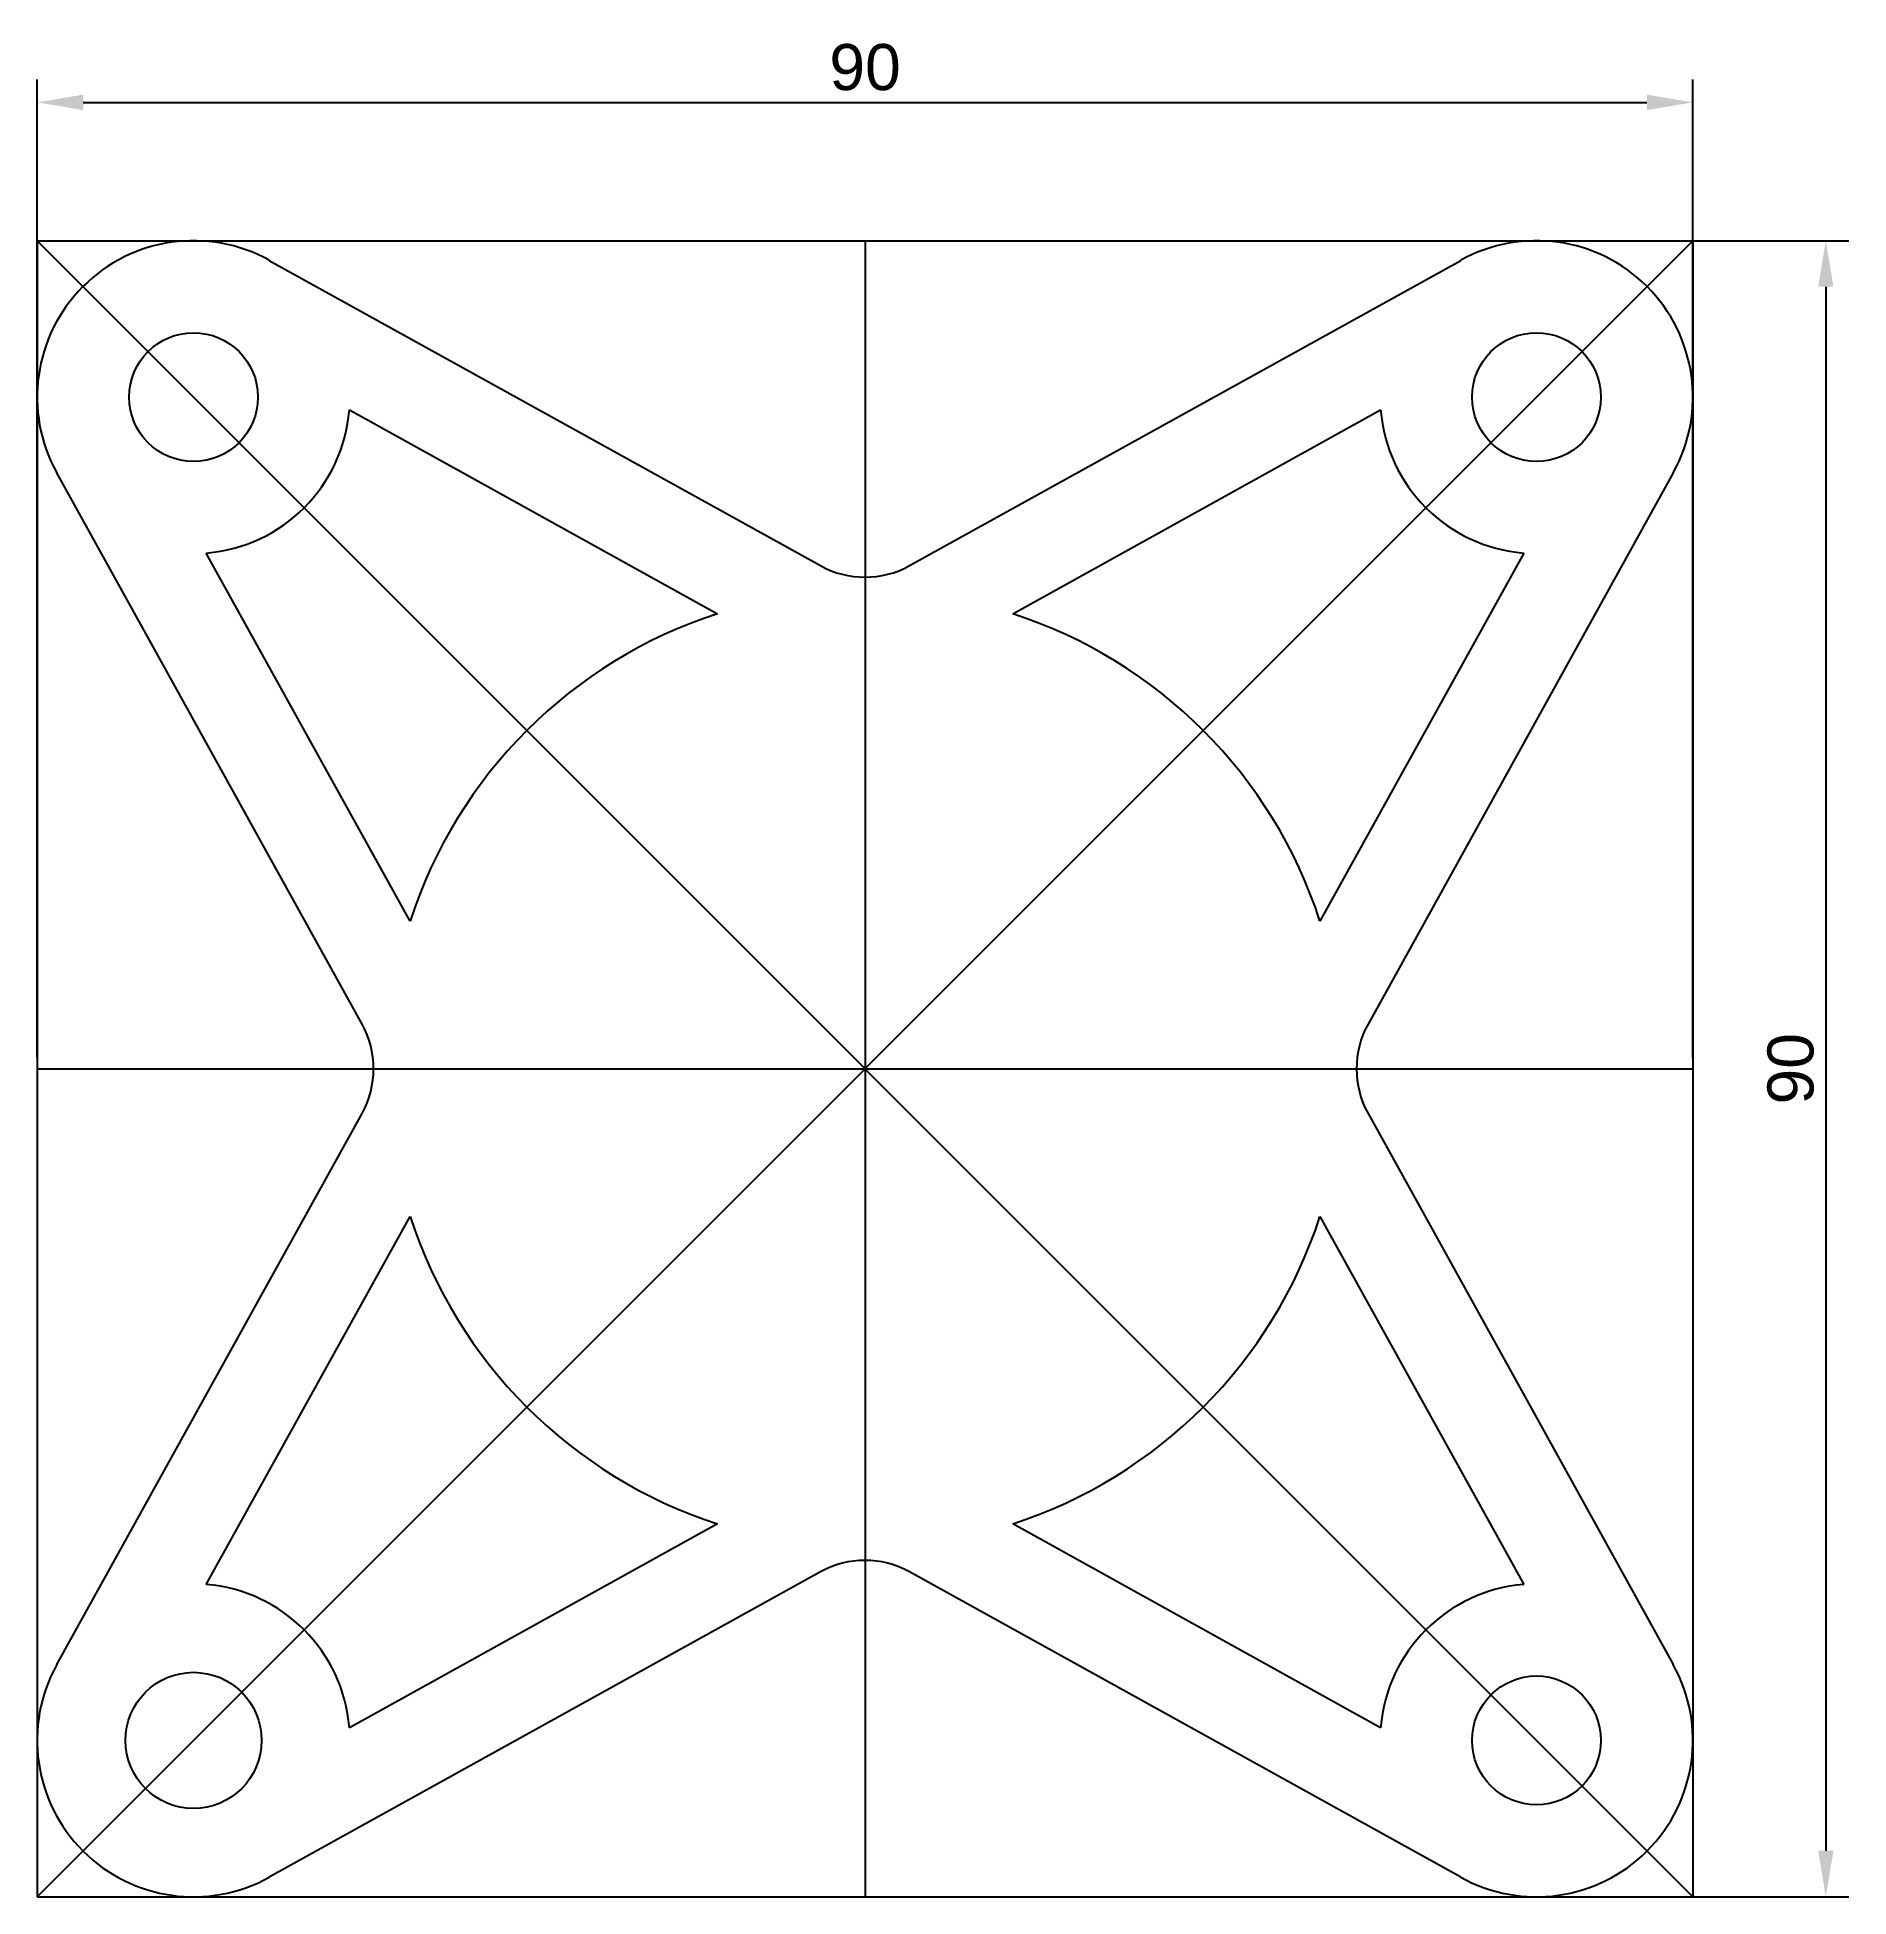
# Model space of a CAD drawing. Header units: millimetres. Extents: x 1256 to 1355, y 1217 to 1318.
import ezdxf

# ---------------------------------------------------------------- set-up
doc = ezdxf.new("R2010")
doc.units = ezdxf.units.MM
doc.styles.get("Standard").update_dxf_attribs({"font": 'arial.ttf'})
doc.dimstyles.new('ISO-25', dxfattribs={"dimtxt": 2.5, "dimasz": 2.5, "dimexe": 1.25, "dimexo": 0.625, "dimtad": 1, "dimtxsty": 'Standard', "dimcen": 2.5, "dimadec": 0, "dimazin": 0, "dimtfac": 1, "dimtmove": 0, "dimatfit": 3, "dimfxl": 1, "dimarcsym": 0})

# ---------------------------------------------------------------- blocks, each defined once
blk = doc.blocks.new('*D2')
at = {"color": 0, "lineweight": -2, "transparency": 16777216}
for p, q in [((1256.36, 1262.68), (1256.36, 1315.83)), ((1346.36, 1262.68), (1346.36, 1315.83)), ((1258.86, 1314.58), (1343.86, 1314.58))]:
    blk.add_line(p, q, dxfattribs=at)
at = {"color": 0, "transparency": 16777216}
for points in [[(1258.86, 1315), (1258.86, 1314.16), (1256.36, 1314.58)], [(1343.86, 1315), (1343.86, 1314.16), (1346.36, 1314.58)]]:
    blk.add_solid(points, dxfattribs=at)
at = {"layer": 'Defpoints', "color": 0, "transparency": 16777216}
for p in [(1346.36, 1314.58), (1256.36, 1262.06), (1346.36, 1262.06)]:
    blk.add_point(p, dxfattribs=at)
at = {"color": 0, "transparency": 16777216, "insert": (1301.36, 1316.48), "char_height": 2.5, "attachment_point": 5}
blk.add_mtext('90', dxfattribs=at)
blk = doc.blocks.new('*D3')
at = {"color": 0, "lineweight": -2, "transparency": 16777216}
for p, q in [((1301.98, 1307.06), (1354.83, 1307.06)), ((1353.58, 1304.56), (1353.58, 1219.56)), ((1301.98, 1217.06), (1354.83, 1217.06))]:
    blk.add_line(p, q, dxfattribs=at)
at = {"color": 0, "transparency": 16777216}
for points in [[(1353.17, 1304.56), (1354, 1304.56), (1353.58, 1307.06)], [(1353.17, 1219.56), (1354, 1219.56), (1353.58, 1217.06)]]:
    blk.add_solid(points, dxfattribs=at)
at = {"layer": 'Defpoints', "color": 0, "transparency": 16777216}
for p in [(1301.36, 1307.06), (1301.36, 1217.06), (1353.58, 1217.06)]:
    blk.add_point(p, dxfattribs=at)
at = {"color": 0, "transparency": 16777216, "insert": (1351.68, 1262.06), "char_height": 2.5, "attachment_point": 5, "rotation": 90}
blk.add_mtext('90', dxfattribs=at)

msp = doc.modelspace()

# ---------------------------------------------------------------- linework, layer by layer
for p, q in [((1256.357, 1307.06), (1346.357, 1217.06)), ((1256.357, 1217.06), (1346.357, 1307.06)), ((1256.357, 1307.06), (1256.357, 1217.06)), ((1256.357, 1307.06), (1346.357, 1307.06)), ((1301.357, 1307.06), (1301.357, 1217.06)), ((1346.357, 1307.06), (1346.357, 1217.06)), ((1268.976, 1305.995), (1298.935, 1289.402)), ((1303.78, 1289.402), (1333.739, 1305.995)), ((1273.329, 1297.868), (1293.331, 1286.79)), ((1309.384, 1286.79), (1329.386, 1297.868)), ((1274.016, 1264.482), (1257.422, 1294.441)), ((1345.293, 1294.441), (1328.699, 1264.482)), ((1276.627, 1270.086), (1265.549, 1290.088)), ((1337.166, 1290.088), (1326.087, 1270.086)), ((1256.357, 1262.06), (1346.357, 1262.06)), ((1257.422, 1229.678), (1274.016, 1259.637)), ((1328.699, 1259.637), (1345.293, 1229.678)), ((1265.549, 1234.032), (1276.627, 1254.033)), ((1326.087, 1254.033), (1337.166, 1234.032)), ((1293.331, 1237.33), (1273.329, 1226.251)), ((1329.386, 1226.251), (1309.384, 1237.33)), ((1298.935, 1234.718), (1268.976, 1218.124)), ((1333.739, 1218.124), (1303.78, 1234.718)), ((1256.357, 1217.06), (1346.357, 1217.06))]:
    msp.add_line(p, q)
for centre, radius in [((1264.857, 1298.56), 3.5), ((1337.857, 1298.56), 3.5), ((1264.857, 1225.56), 3.7), ((1337.857, 1225.56), 3.5)]:
    msp.add_circle(centre, radius)
for centre, radius, start, end in [((1264.857, 1298.56), 8.5, 61.01864, 208.98136), ((1337.857, 1298.56), 8.5, 331.01864, 118.98136), ((1264.857, 1298.56), 8.5, 274.66562, 355.33438), ((1337.857, 1298.56), 8.5, 184.66562, 265.33438), ((1301.357, 1293.776), 5, 241.01864, 298.98136), ((1301.357, 1262.06), 26, 107.9817, 162.0183), ((1301.357, 1262.06), 26, 17.9817, 72.0183), ((1269.642, 1262.06), 5, 331.01864, 28.98136), ((1333.073, 1262.06), 5, 151.01864, 208.98136), ((1301.357, 1262.06), 26, 197.9817, 252.0183), ((1301.357, 1262.06), 26, 287.9817, 342.0183), ((1301.357, 1230.344), 5, 61.01864, 118.98136), ((1264.857, 1225.56), 8.5, 4.66562, 85.33438), ((1337.857, 1225.56), 8.5, 94.66562, 175.33438), ((1264.857, 1225.56), 8.5, 151.01864, 298.98136), ((1337.857, 1225.56), 8.5, 241.01864, 28.98136)]:
    msp.add_arc(centre, radius, start, end)

# ---------------------------------------------------------------- dimensions: what is measured, and where the dimension line sits
dim = msp.add_linear_dim(base=(1346.357, 1314.58), p1=(1256.357, 1262.06), p2=(1346.357, 1262.06), dimstyle='ISO-25')
dim.commit()
dim.dimension.update_dxf_attribs({"geometry": '*D2', "text_midpoint": (1301.357, 1316.481)})
dim = msp.add_linear_dim(base=(1353.584, 1217.06), p1=(1301.357, 1307.06), p2=(1301.357, 1217.06), angle=90, dimstyle='ISO-25')
dim.commit()
dim.dimension.update_dxf_attribs({"geometry": '*D3', "text_midpoint": (1351.683, 1262.06)})

doc.saveas('drawing.dxf')
